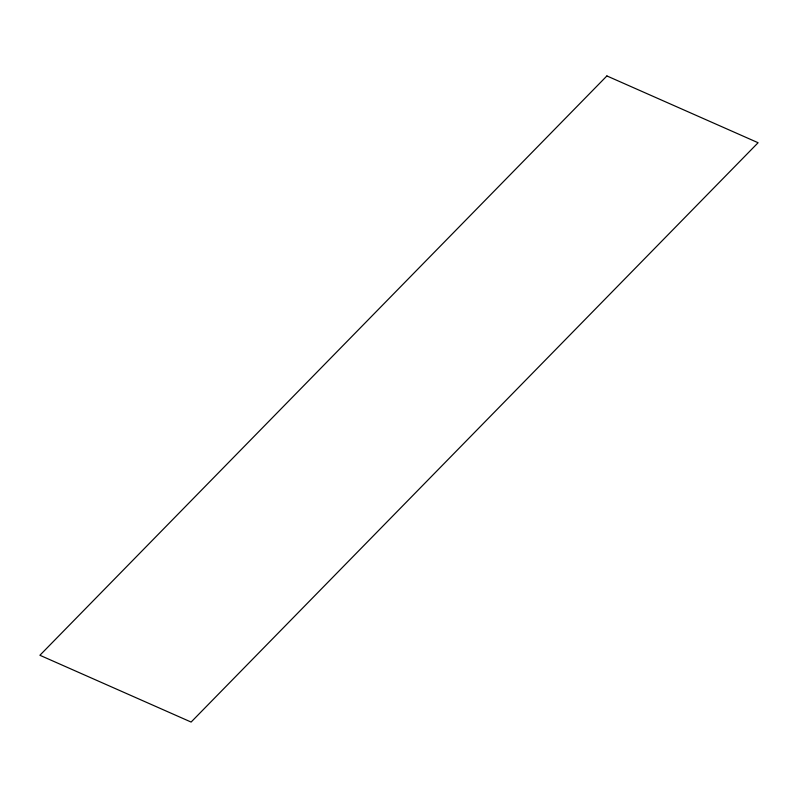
<?xml version="1.0" encoding="UTF-8"?>
<svg xmlns="http://www.w3.org/2000/svg" width="798" height="798" viewBox="0 0 798 798"><rect width="100%" height="100%" fill="white"/><g stroke="black" fill="none" stroke-linecap="round" stroke-linejoin="round"><path stroke-width="1.2" d="M606.889 75.94L39.9 655.268L191.111 722.06L758.1 142.732L606.889 75.94"/></g></svg>
